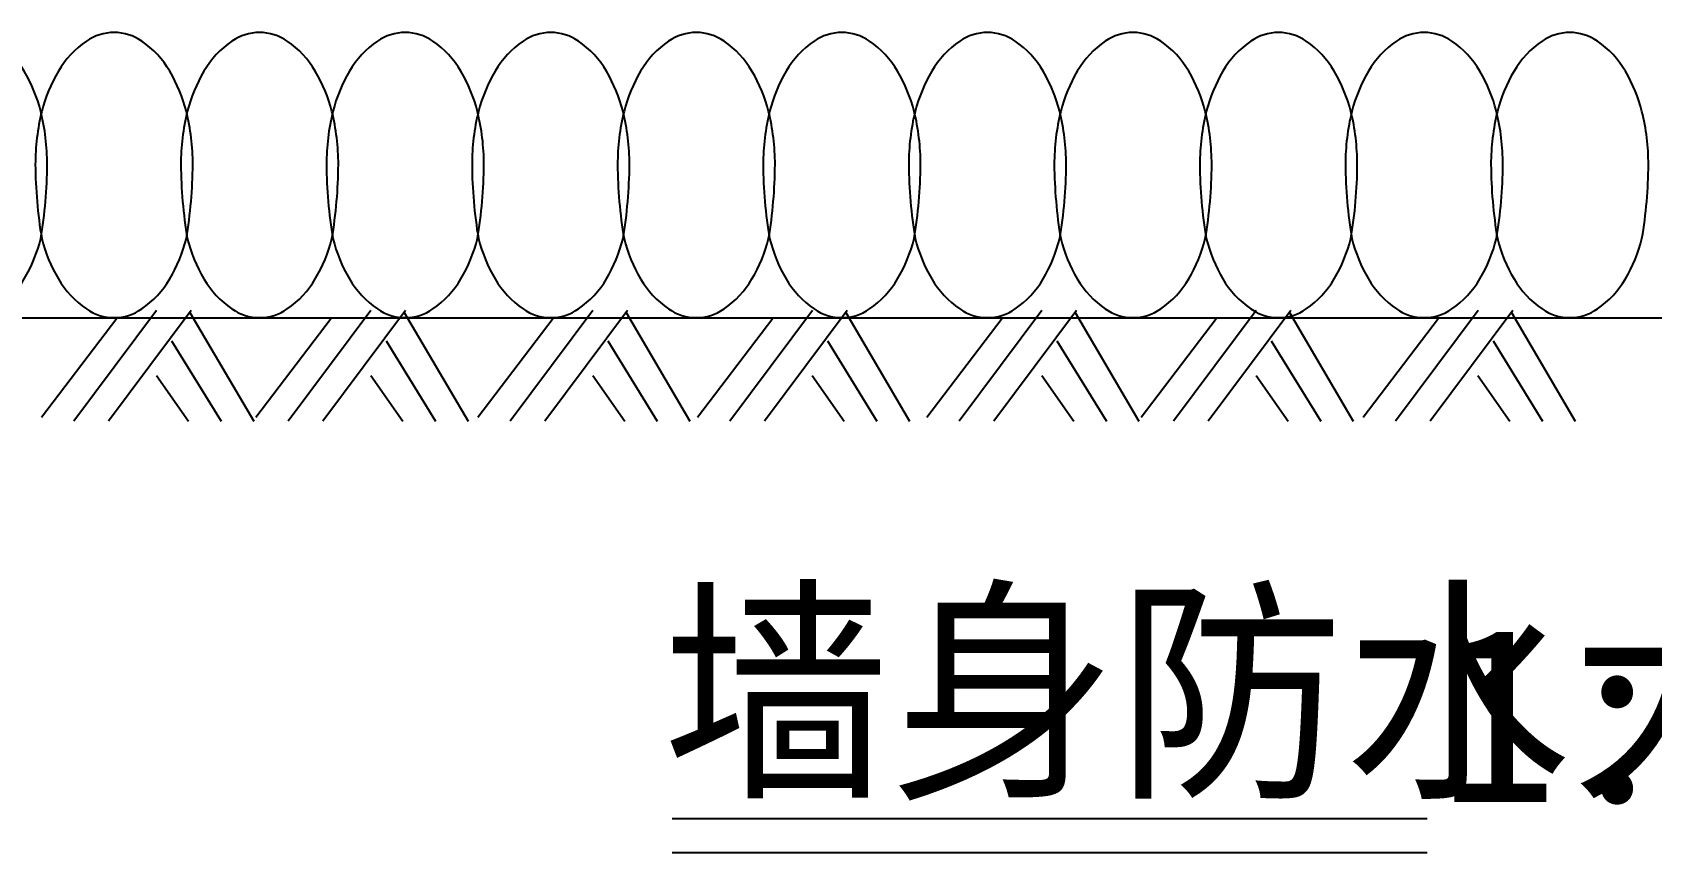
# Model space of a CAD drawing. Header units: metres. Extents: x 3274464 to 3302332, y 2272729 to 2302103.
# Drawn here: x 3280889 to 3292013, y 2272845 to 2278474 of the extents above; entities that cross this region are included whole.
import ezdxf

# ---------------------------------------------------------------- set-up
doc = ezdxf.new("R2010")
doc.units = ezdxf.units.M

msp = doc.modelspace()

# ---------------------------------------------------------------- linework, layer by layer
for p, q in [((3281469.52, 2276511.08), (3280952.83, 2275831.65)), ((3281742.82, 2276565.67), (3281174.22, 2275805.83)), ((3281980.88, 2276565.67), (3281412.28, 2275805.83)), ((3281971.71, 2276551.47), (3282409.6, 2275805.83)), ((3282942.11, 2276511.08), (3282425.42, 2275831.65)), ((3283215.41, 2276565.67), (3282646.81, 2275805.83)), ((3283453.47, 2276565.67), (3282884.86, 2275805.83)), ((3283444.3, 2276551.47), (3283882.19, 2275805.83)), ((3284466.37, 2276511.08), (3283949.67, 2275831.65)), ((3284739.67, 2276565.67), (3284171.06, 2275805.83)), ((3284977.73, 2276565.67), (3284409.12, 2275805.83)), ((3284968.56, 2276551.47), (3285406.45, 2275805.83)), ((3285975.27, 2276511.08), (3285458.57, 2275831.65)), ((3286248.57, 2276565.67), (3285679.97, 2275805.83)), ((3286486.63, 2276565.67), (3285918.02, 2275805.83)), ((3286477.46, 2276551.47), (3286915.35, 2275805.83)), ((3287551.2, 2276511.08), (3287034.5, 2275831.65)), ((3287824.5, 2276565.67), (3287255.89, 2275805.83)), ((3288062.56, 2276565.67), (3287493.95, 2275805.83)), ((3288053.39, 2276551.47), (3288491.28, 2275805.83)), ((3289023.79, 2276511.08), (3288507.09, 2275831.65)), ((3289297.09, 2276565.67), (3288728.48, 2275805.83)), ((3289535.15, 2276565.67), (3288966.54, 2275805.83)), ((3289525.98, 2276551.47), (3289963.87, 2275805.83)), ((3290548.05, 2276511.08), (3290031.35, 2275831.65)), ((3290821.35, 2276565.67), (3290252.74, 2275805.83)), ((3291059.41, 2276565.67), (3290490.8, 2275805.83)), ((3291050.24, 2276551.47), (3291488.12, 2275805.83)), ((3281846.02, 2276356.77), (3282185.52, 2275805.83)), ((3283318.61, 2276356.77), (3283658.1, 2275805.83)), ((3284842.86, 2276356.77), (3285182.36, 2275805.83)), ((3286351.77, 2276356.77), (3286691.26, 2275805.83)), ((3287927.69, 2276356.77), (3288267.19, 2275805.83)), ((3289400.28, 2276356.77), (3289739.78, 2275805.83)), ((3290924.54, 2276356.77), (3291264.04, 2275805.83)), ((3281741.48, 2276120.18), (3281961.43, 2275805.83)), ((3283214.07, 2276120.18), (3283434.02, 2275805.83)), ((3284738.33, 2276120.18), (3284958.28, 2275805.83)), ((3286247.23, 2276120.18), (3286467.18, 2275805.83)), ((3287823.16, 2276120.18), (3288043.11, 2275805.83)), ((3289295.75, 2276120.18), (3289515.7, 2275805.83)), ((3290820.01, 2276120.18), (3291039.96, 2275805.83))]:
    msp.add_line(p, q)
for points in [[(3279909.42, 2277568.11, 0.04), (3279953.64, 2277059.03, 0.07), (3280067.85, 2276781.52, 0.11), (3280260.06, 2276575.75, 0.15), (3280450.33, 2276516.22, 0.15), (3280640.6, 2276575.75, 0.11), (3280832.82, 2276781.52, 0.07), (3280947.02, 2277059.03, 0.04), (3280991.25, 2277568.11, 0.06), (3280947.02, 2277931.1, 0.07), (3280832.82, 2278208.6, 0.11), (3280640.6, 2278414.38, 0.15), (3280450.33, 2278473.9, 0.15), (3280260.06, 2278414.38, 0.11), (3280067.85, 2278208.6, 0.07), (3279953.64, 2277931.1, 0.06)], [(3280909.42, 2277568.11, 0.04), (3280953.64, 2277059.03, 0.07), (3281067.85, 2276781.52, 0.11), (3281260.06, 2276575.75, 0.15), (3281450.33, 2276516.22, 0.15), (3281640.6, 2276575.75, 0.11), (3281832.82, 2276781.52, 0.07), (3281947.02, 2277059.03, 0.04), (3281991.25, 2277568.11, 0.06), (3281947.02, 2277931.1, 0.07), (3281832.82, 2278208.6, 0.11), (3281640.6, 2278414.38, 0.15), (3281450.33, 2278473.9, 0.15), (3281260.06, 2278414.38, 0.11), (3281067.85, 2278208.6, 0.07), (3280953.64, 2277931.1, 0.06)], [(3281909.42, 2277568.11, 0.04), (3281953.64, 2277059.03, 0.07), (3282067.85, 2276781.52, 0.11), (3282260.06, 2276575.75, 0.15), (3282450.33, 2276516.22, 0.15), (3282640.6, 2276575.75, 0.11), (3282832.82, 2276781.52, 0.07), (3282947.02, 2277059.03, 0.04), (3282991.25, 2277568.11, 0.06), (3282947.02, 2277931.1, 0.07), (3282832.82, 2278208.6, 0.11), (3282640.6, 2278414.38, 0.15), (3282450.33, 2278473.9, 0.15), (3282260.06, 2278414.38, 0.11), (3282067.85, 2278208.6, 0.07), (3281953.64, 2277931.1, 0.06)], [(3282909.42, 2277568.11, 0.04), (3282953.64, 2277059.03, 0.07), (3283067.85, 2276781.52, 0.11), (3283260.06, 2276575.75, 0.15), (3283450.33, 2276516.22, 0.15), (3283640.6, 2276575.75, 0.11), (3283832.82, 2276781.52, 0.07), (3283947.02, 2277059.03, 0.04), (3283991.25, 2277568.11, 0.06), (3283947.02, 2277931.1, 0.07), (3283832.82, 2278208.6, 0.11), (3283640.6, 2278414.38, 0.15), (3283450.33, 2278473.9, 0.15), (3283260.06, 2278414.38, 0.11), (3283067.85, 2278208.6, 0.07), (3282953.64, 2277931.1, 0.06)], [(3283909.42, 2277568.11, 0.04), (3283953.64, 2277059.03, 0.07), (3284067.85, 2276781.52, 0.11), (3284260.06, 2276575.75, 0.15), (3284450.33, 2276516.22, 0.15), (3284640.6, 2276575.75, 0.11), (3284832.82, 2276781.52, 0.07), (3284947.02, 2277059.03, 0.04), (3284991.25, 2277568.11, 0.06), (3284947.02, 2277931.1, 0.07), (3284832.82, 2278208.6, 0.11), (3284640.6, 2278414.38, 0.15), (3284450.33, 2278473.9, 0.15), (3284260.06, 2278414.38, 0.11), (3284067.85, 2278208.6, 0.07), (3283953.64, 2277931.1, 0.06)], [(3284909.42, 2277568.11, 0.04), (3284953.64, 2277059.03, 0.07), (3285067.85, 2276781.52, 0.11), (3285260.06, 2276575.75, 0.15), (3285450.33, 2276516.22, 0.15), (3285640.6, 2276575.75, 0.11), (3285832.82, 2276781.52, 0.07), (3285947.02, 2277059.03, 0.04), (3285991.25, 2277568.11, 0.06), (3285947.02, 2277931.1, 0.07), (3285832.82, 2278208.6, 0.11), (3285640.6, 2278414.38, 0.15), (3285450.33, 2278473.9, 0.15), (3285260.06, 2278414.38, 0.11), (3285067.85, 2278208.6, 0.07), (3284953.64, 2277931.1, 0.06)], [(3285909.42, 2277568.11, 0.04), (3285953.64, 2277059.03, 0.07), (3286067.85, 2276781.52, 0.11), (3286260.06, 2276575.75, 0.15), (3286450.33, 2276516.22, 0.15), (3286640.6, 2276575.75, 0.11), (3286832.82, 2276781.52, 0.07), (3286947.02, 2277059.03, 0.04), (3286991.25, 2277568.11, 0.06), (3286947.02, 2277931.1, 0.07), (3286832.82, 2278208.6, 0.11), (3286640.6, 2278414.38, 0.15), (3286450.33, 2278473.9, 0.15), (3286260.06, 2278414.38, 0.11), (3286067.85, 2278208.6, 0.07), (3285953.64, 2277931.1, 0.06)], [(3286909.42, 2277568.11, 0.04), (3286953.64, 2277059.03, 0.07), (3287067.85, 2276781.52, 0.11), (3287260.06, 2276575.75, 0.15), (3287450.33, 2276516.22, 0.15), (3287640.6, 2276575.75, 0.11), (3287832.82, 2276781.52, 0.07), (3287947.02, 2277059.03, 0.04), (3287991.25, 2277568.11, 0.06), (3287947.02, 2277931.1, 0.07), (3287832.82, 2278208.6, 0.11), (3287640.6, 2278414.38, 0.15), (3287450.33, 2278473.9, 0.15), (3287260.06, 2278414.38, 0.11), (3287067.85, 2278208.6, 0.07), (3286953.64, 2277931.1, 0.06)], [(3287909.42, 2277568.11, 0.04), (3287953.64, 2277059.03, 0.07), (3288067.85, 2276781.52, 0.11), (3288260.06, 2276575.75, 0.15), (3288450.33, 2276516.22, 0.15), (3288640.6, 2276575.75, 0.11), (3288832.82, 2276781.52, 0.07), (3288947.02, 2277059.03, 0.04), (3288991.25, 2277568.11, 0.06), (3288947.02, 2277931.1, 0.07), (3288832.82, 2278208.6, 0.11), (3288640.6, 2278414.38, 0.15), (3288450.33, 2278473.9, 0.15), (3288260.06, 2278414.38, 0.11), (3288067.85, 2278208.6, 0.07), (3287953.64, 2277931.1, 0.06)], [(3288909.42, 2277568.11, 0.04), (3288953.64, 2277059.03, 0.07), (3289067.85, 2276781.52, 0.11), (3289260.06, 2276575.75, 0.15), (3289450.33, 2276516.22, 0.15), (3289640.6, 2276575.75, 0.11), (3289832.82, 2276781.52, 0.07), (3289947.02, 2277059.03, 0.04), (3289991.25, 2277568.11, 0.06), (3289947.02, 2277931.1, 0.07), (3289832.82, 2278208.6, 0.11), (3289640.6, 2278414.38, 0.15), (3289450.33, 2278473.9, 0.15), (3289260.06, 2278414.38, 0.11), (3289067.85, 2278208.6, 0.07), (3288953.64, 2277931.1, 0.06)], [(3289909.42, 2277568.11, 0.04), (3289953.64, 2277059.03, 0.07), (3290067.85, 2276781.52, 0.11), (3290260.06, 2276575.75, 0.15), (3290450.33, 2276516.22, 0.15), (3290640.6, 2276575.75, 0.11), (3290832.82, 2276781.52, 0.07), (3290947.02, 2277059.03, 0.04), (3290991.25, 2277568.11, 0.06), (3290947.02, 2277931.1, 0.07), (3290832.82, 2278208.6, 0.11), (3290640.6, 2278414.38, 0.15), (3290450.33, 2278473.9, 0.15), (3290260.06, 2278414.38, 0.11), (3290067.85, 2278208.6, 0.07), (3289953.64, 2277931.1, 0.06)], [(3290909.42, 2277568.11, 0.04), (3290953.64, 2277059.03, 0.07), (3291067.85, 2276781.52, 0.11), (3291260.06, 2276575.75, 0.15), (3291450.33, 2276516.22, 0.15), (3291640.6, 2276575.75, 0.11), (3291832.82, 2276781.52, 0.07), (3291947.02, 2277059.03, 0.04), (3291991.25, 2277568.11, 0.06), (3291947.02, 2277931.1, 0.07), (3291832.82, 2278208.6, 0.11), (3291640.6, 2278414.38, 0.15), (3291450.33, 2278473.9, 0.15), (3291260.06, 2278414.38, 0.11), (3291067.85, 2278208.6, 0.07), (3290953.64, 2277931.1, 0.06)]]:
    msp.add_lwpolyline(points, format="xyb", close=True)
for points in [[(3294436.8, 2276512.04), (3279784.83, 2276512.04)], [(3285283.38, 2273078), (3290470.51, 2273078)], [(3285283.38, 2272844.58), (3290470.51, 2272844.58)]]:
    msp.add_lwpolyline(points)

# ---------------------------------------------------------------- texts
for s, p in [('墙身防水大样', (3285218.51, 2273345.53)), ('1:20', (3290552.09, 2273192.8))]:
    msp.add_text(s, height=1200).set_placement(p)

doc.saveas('drawing.dxf')
